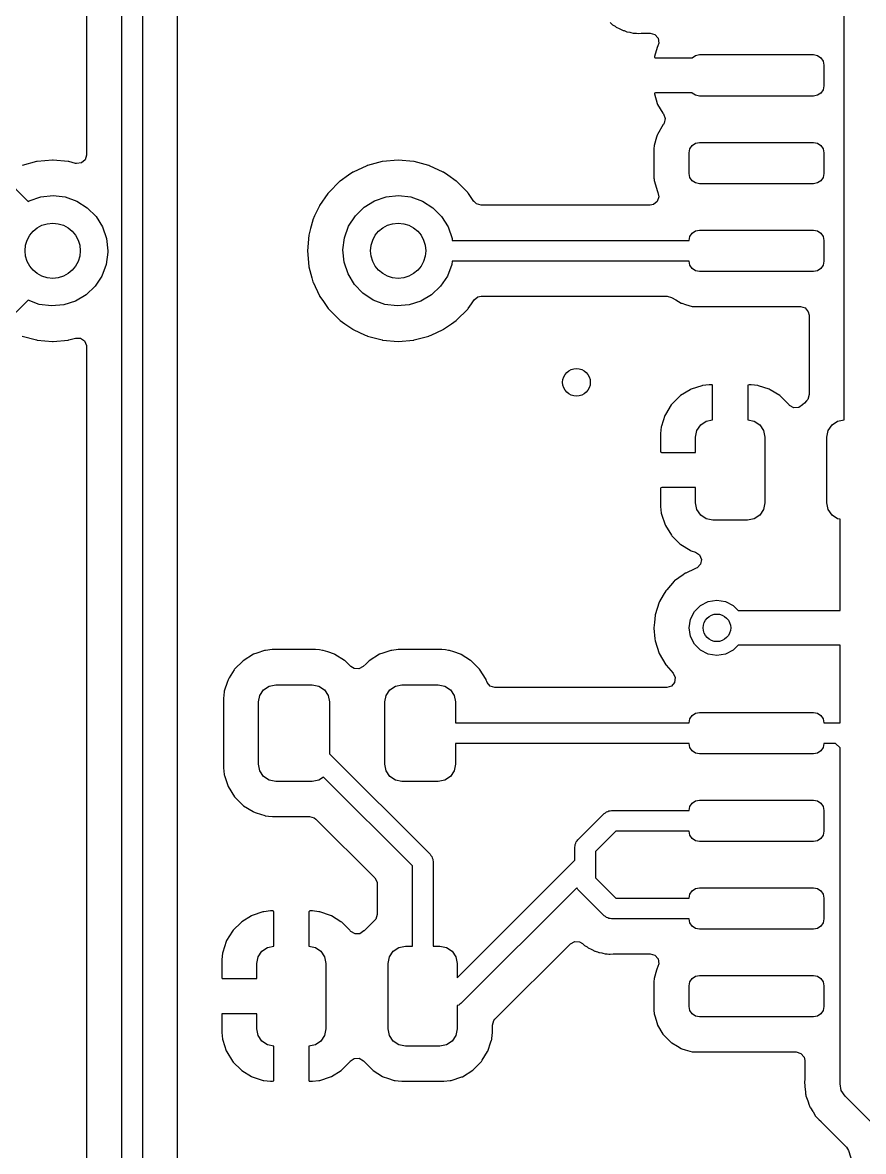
# Model space of a CAD drawing. Extents: x 51 to 243, y -135 to -54.
# Drawn here: x 154.8 to 166.97, y -110.96 to -94.61 of the extents above; entities that cross this region are included whole.
import ezdxf

# ---------------------------------------------------------------- set-up
doc = ezdxf.new("R2010")
doc.units = 0
doc.layers.add('BLACK', color=7, linetype='CONTINUOUS')

msp = doc.modelspace()

# ---------------------------------------------------------------- linework, layer by layer
at = {"layer": 'BLACK', "linetype": 'CONTINUOUS'}
for p, q in [((156.234, -113.712), (156.234, -89.6565)), ((156.534, -89.5944), (156.534, -113.649)), ((157.042, -113.387), (157.042, -89.6764)), ((155.725, -89.9193), (155.725, -96.5302)), ((166.689, -100.367), (166.689, -92.987)), ((163.303, -94.6123), (163.336, -94.644)), ((163.336, -94.644), (163.343, -94.6478)), ((163.343, -94.6478), (163.343, -94.6478)), ((163.343, -94.6478), (163.355, -94.6543)), ((163.355, -94.6543), (163.372, -94.6652)), ((163.372, -94.6652), (163.382, -94.6734)), ((163.382, -94.6734), (163.382, -94.6734)), ((163.382, -94.6734), (163.389, -94.6783)), ((163.389, -94.6783), (163.431, -94.6967)), ((163.431, -94.6967), (163.442, -94.7019)), ((163.442, -94.7019), (163.482, -94.7241)), ((163.482, -94.7241), (163.49, -94.7261)), ((163.49, -94.7261), (163.49, -94.7261)), ((163.49, -94.7261), (163.503, -94.7295)), ((163.503, -94.7295), (163.522, -94.7359)), ((163.522, -94.7359), (163.541, -94.7444)), ((163.541, -94.7444), (163.549, -94.7456)), ((163.549, -94.7456), (163.587, -94.7516)), ((163.587, -94.7516), (163.599, -94.754)), ((163.599, -94.754), (163.636, -94.7635)), ((163.636, -94.7635), (163.636, -94.7635)), ((163.636, -94.7635), (163.643, -94.7655)), ((163.643, -94.7655), (163.665, -94.7655)), ((163.665, -94.7655), (163.684, -94.7671)), ((163.684, -94.7671), (163.706, -94.7704)), ((163.706, -94.7704), (163.752, -94.7661)), ((163.752, -94.7661), (163.763, -94.7655)), ((163.763, -94.7655), (163.882, -94.7655)), ((163.882, -94.7655), (163.95, -94.7855)), ((163.95, -94.7855), (163.996, -94.8392)), ((163.983, -94.9712), (163.944, -95.1056)), ((163.989, -94.9568), (163.983, -94.9712)), ((163.99, -94.9556), (163.989, -94.9568)), ((163.991, -94.9534), (163.99, -94.9556)), ((163.993, -94.9495), (163.991, -94.9534)), ((164.006, -94.9094), (163.992, -94.9494)), ((163.992, -94.9494), (163.993, -94.9495)), ((163.996, -94.8392), (164.006, -94.9094)), ((163.944, -95.1056), (163.944, -95.1197)), ((163.944, -95.1197), (163.951, -95.123)), ((163.951, -95.123), (164.487, -95.123)), ((164.487, -95.123), (164.488, -95.1209)), ((164.488, -95.1209), (164.537, -95.0884)), ((164.537, -95.0884), (164.594, -95.077)), ((164.594, -95.077), (166.244, -95.077)), ((166.244, -95.077), (166.301, -95.0884)), ((166.301, -95.0884), (166.35, -95.1209)), ((166.35, -95.1209), (166.383, -95.1696)), ((166.383, -95.1696), (166.394, -95.227)), ((166.394, -95.227), (166.394, -95.527)), ((163.944, -95.635), (163.942, -95.6429)), ((163.957, -95.631), (163.944, -95.635)), ((164.487, -95.631), (163.957, -95.631)), ((164.488, -95.6331), (164.487, -95.631)), ((164.537, -95.6656), (164.488, -95.6331)), ((166.35, -95.6331), (166.301, -95.6656)), ((166.383, -95.5844), (166.35, -95.6331)), ((166.394, -95.527), (166.383, -95.5844)), ((163.942, -95.6429), (163.983, -95.7828)), ((163.983, -95.7828), (163.989, -95.7972)), ((163.989, -95.7972), (164.066, -95.9267)), ((164.594, -95.677), (164.537, -95.6656)), ((166.244, -95.677), (164.594, -95.677)), ((166.301, -95.6656), (166.244, -95.677)), ((164.066, -95.9267), (164.072, -95.9344)), ((164.072, -95.9344), (164.098, -96.0004)), ((164.07, -96.0902), (163.985, -96.2334)), ((164.074, -96.0862), (164.07, -96.0902)), ((164.084, -96.0701), (164.074, -96.0862)), ((164.098, -96.0004), (164.084, -96.0701)), ((163.974, -96.2721), (163.938, -96.3932)), ((163.983, -96.241), (163.974, -96.2721)), ((163.985, -96.2334), (163.983, -96.241)), ((163.983, -96.241), (163.983, -96.241)), ((163.938, -96.4038), (163.935, -96.4305)), ((163.935, -96.4305), (163.935, -96.8635)), ((163.938, -96.3932), (163.938, -96.3996)), ((163.938, -96.3996), (163.938, -96.3996)), ((163.938, -96.3996), (163.938, -96.4038)), ((164.444, -96.497), (164.455, -96.4396)), ((164.455, -96.4396), (164.488, -96.3909)), ((164.488, -96.3909), (164.537, -96.3584)), ((164.537, -96.3584), (164.594, -96.347)), ((164.594, -96.347), (166.244, -96.347)), ((166.244, -96.347), (166.301, -96.3584)), ((166.301, -96.3584), (166.35, -96.3909)), ((166.35, -96.3909), (166.383, -96.4396)), ((166.383, -96.4396), (166.394, -96.497)), ((155.229, -96.6045), (155.011, -96.6235)), ((155.239, -96.6045), (155.229, -96.6045)), ((155.457, -96.6235), (155.239, -96.6045)), ((155.705, -96.5983), (155.651, -96.6448)), ((155.725, -96.5302), (155.705, -96.5983)), ((160.234, -96.6035), (160.006, -96.6235)), ((160.462, -96.6235), (160.234, -96.6035)), ((164.444, -96.797), (164.444, -96.497)), ((166.394, -96.497), (166.394, -96.797)), ((155.001, -96.6254), (154.79, -96.6818)), ((155.011, -96.6235), (155.001, -96.6254)), ((155.467, -96.6254), (155.457, -96.6235)), ((155.566, -96.6519), (155.467, -96.6254)), ((155.581, -96.6549), (155.566, -96.6519)), ((155.651, -96.6448), (155.581, -96.6549)), ((159.577, -96.7795), (159.517, -96.8214)), ((159.582, -96.7772), (159.577, -96.7795)), ((159.78, -96.685), (159.582, -96.7772)), ((159.582, -96.7772), (159.582, -96.7772)), ((159.785, -96.6827), (159.78, -96.685)), ((159.78, -96.685), (159.78, -96.685)), ((159.79, -96.6813), (159.785, -96.6827)), ((160.001, -96.6249), (159.79, -96.6813)), ((159.79, -96.6813), (159.79, -96.6813)), ((160.006, -96.6235), (160.001, -96.6249)), ((160.001, -96.6249), (160.001, -96.6249)), ((160.467, -96.6249), (160.462, -96.6235)), ((160.678, -96.6813), (160.467, -96.6249)), ((160.467, -96.6249), (160.467, -96.6249)), ((160.683, -96.6827), (160.678, -96.6813)), ((160.678, -96.6813), (160.678, -96.6813)), ((160.688, -96.685), (160.683, -96.6827)), ((160.886, -96.7772), (160.688, -96.685)), ((160.688, -96.685), (160.688, -96.685)), ((160.891, -96.7795), (160.886, -96.7772)), ((160.886, -96.7772), (160.886, -96.7772)), ((160.951, -96.8214), (160.891, -96.7795)), ((154.52, -96.8434), (154.879, -97.2023)), ((159.39, -96.9108), (159.228, -97.0727)), ((159.394, -96.9076), (159.39, -96.9108)), ((159.517, -96.8214), (159.394, -96.9076)), ((159.394, -96.9076), (159.394, -96.9076)), ((161.074, -96.9076), (160.951, -96.8214)), ((161.078, -96.9108), (161.074, -96.9076)), ((161.074, -96.9076), (161.074, -96.9076)), ((161.24, -97.0727), (161.078, -96.9108)), ((163.935, -96.8635), (163.936, -96.8659)), ((163.936, -96.8659), (163.936, -96.866)), ((163.936, -96.866), (163.937, -96.8819)), ((163.937, -96.8819), (163.938, -96.9008)), ((163.938, -96.9008), (163.985, -97.0606)), ((164.455, -96.8544), (164.444, -96.797)), ((164.488, -96.9031), (164.455, -96.8544)), ((164.537, -96.9356), (164.488, -96.9031)), ((164.594, -96.947), (164.537, -96.9356)), ((166.244, -96.947), (164.594, -96.947)), ((166.301, -96.9356), (166.244, -96.947)), ((166.35, -96.9031), (166.301, -96.9356)), ((166.383, -96.8544), (166.35, -96.9031)), ((166.394, -96.797), (166.383, -96.8544)), ((159.217, -97.0875), (159.096, -97.2603)), ((159.225, -97.0772), (159.217, -97.0875)), ((159.228, -97.0727), (159.225, -97.0772)), ((159.225, -97.0772), (159.225, -97.0772)), ((161.243, -97.0772), (161.24, -97.0727)), ((161.251, -97.0875), (161.243, -97.0772)), ((161.243, -97.0772), (161.243, -97.0772)), ((161.331, -97.2027), (161.251, -97.0875)), ((163.985, -97.0606), (163.989, -97.0684)), ((163.989, -97.0684), (163.99, -97.0692)), ((163.99, -97.0692), (163.992, -97.0747)), ((163.992, -97.0747), (163.991, -97.0751)), ((163.991, -97.0751), (164.007, -97.1372)), ((154.879, -97.2023), (154.893, -97.1931)), ((154.893, -97.1931), (155.062, -97.1357)), ((155.062, -97.1357), (155.24, -97.117)), ((155.24, -97.117), (155.417, -97.1381)), ((155.417, -97.1381), (155.585, -97.198)), ((155.585, -97.198), (155.735, -97.2935)), ((159.094, -97.2652), (159.025, -97.4128)), ((159.096, -97.2603), (159.094, -97.2652)), ((159.094, -97.2652), (159.094, -97.2652)), ((159.741, -97.2866), (159.893, -97.1931)), ((159.893, -97.1931), (160.062, -97.1357)), ((160.062, -97.1357), (160.24, -97.117)), ((160.24, -97.117), (160.417, -97.1381)), ((160.417, -97.1381), (160.585, -97.198)), ((160.585, -97.198), (160.735, -97.2935)), ((161.333, -97.2048), (161.331, -97.2027)), ((161.368, -97.2385), (161.333, -97.2048)), ((161.436, -97.2585), (161.368, -97.2385)), ((163.881, -97.2585), (161.436, -97.2585)), ((163.929, -97.249), (163.881, -97.2585)), ((163.984, -97.2045), (163.929, -97.249)), ((164.007, -97.1372), (163.984, -97.2045)), ((155.735, -97.2935), (155.861, -97.4201)), ((155.861, -97.4201), (155.955, -97.5713)), ((159.025, -97.4128), (159, -97.4678)), ((159.517, -97.5613), (159.614, -97.4114)), ((159.614, -97.4114), (159.741, -97.2866)), ((160.735, -97.2935), (160.861, -97.4201)), ((160.861, -97.4201), (160.955, -97.5713)), ((155.955, -97.5713), (156.014, -97.7398)), ((158.966, -97.5938), (158.94, -97.6889)), ((158.998, -97.4731), (158.966, -97.5938)), ((159, -97.4678), (158.998, -97.4731)), ((158.998, -97.4731), (158.998, -97.4731)), ((159.456, -97.7289), (159.517, -97.5613)), ((160.955, -97.5713), (161.014, -97.7398)), ((156.014, -97.7398), (156.034, -97.917)), ((158.94, -97.6889), (158.921, -97.917)), ((159.434, -97.9058), (159.456, -97.7289)), ((161.014, -97.7398), (161.017, -97.767)), ((164.444, -97.767), (164.455, -97.7096)), ((164.455, -97.7096), (164.488, -97.6609)), ((164.488, -97.6609), (164.537, -97.6284)), ((164.537, -97.6284), (164.594, -97.617)), ((164.594, -97.617), (166.244, -97.617)), ((166.244, -97.617), (166.301, -97.6284)), ((166.301, -97.6284), (166.35, -97.6609)), ((166.35, -97.6609), (166.383, -97.7096)), ((166.383, -97.7096), (166.394, -97.767)), ((156.034, -97.917), (156.034, -97.9393)), ((158.921, -97.917), (158.94, -98.1451)), ((159.451, -98.0833), (159.434, -97.9058)), ((161.017, -97.767), (164.444, -97.767)), ((166.394, -97.767), (166.394, -98.067)), ((156.034, -97.9393), (156.009, -98.116)), ((159.508, -98.2526), (159.451, -98.0833)), ((161.016, -98.067), (161.009, -98.116)), ((164.444, -98.067), (161.016, -98.067)), ((164.455, -98.1244), (164.444, -98.067)), ((166.394, -98.067), (166.383, -98.1244)), ((156.009, -98.116), (155.946, -98.2827)), ((158.94, -98.1451), (158.942, -98.1504)), ((158.942, -98.1504), (158.942, -98.1504)), ((158.942, -98.1504), (158.984, -98.3076)), ((159.6, -98.4051), (159.508, -98.2526)), ((161.009, -98.116), (160.946, -98.2827)), ((164.488, -98.1731), (164.455, -98.1244)), ((164.537, -98.2056), (164.488, -98.1731)), ((164.594, -98.217), (164.537, -98.2056)), ((166.244, -98.217), (164.594, -98.217)), ((166.301, -98.2056), (166.244, -98.217)), ((166.35, -98.1731), (166.301, -98.2056)), ((166.383, -98.1244), (166.35, -98.1731)), ((155.946, -98.2827), (155.847, -98.4312)), ((158.984, -98.3076), (159, -98.3662)), ((159, -98.3662), (159.002, -98.3712)), ((159.002, -98.3712), (159.002, -98.3712)), ((159.002, -98.3712), (159.094, -98.5688)), ((159.724, -98.5334), (159.6, -98.4051)), ((160.946, -98.2827), (160.847, -98.4312)), ((155.718, -98.5542), (155.564, -98.6455)), ((155.847, -98.4312), (155.718, -98.5542)), ((159.094, -98.5688), (159.094, -98.5688)), ((159.094, -98.5688), (159.096, -98.5737)), ((159.096, -98.5737), (159.143, -98.6396)), ((159.873, -98.6311), (159.724, -98.5334)), ((160.718, -98.5542), (160.564, -98.6455)), ((160.847, -98.4312), (160.718, -98.5542)), ((161.388, -98.5849), (161.436, -98.5755)), ((161.436, -98.5755), (164.126, -98.5755)), ((164.126, -98.5755), (164.19, -98.593)), ((154.878, -98.6327), (154.519, -98.9913)), ((155.04, -98.6932), (154.878, -98.6327)), ((155.217, -98.7168), (155.04, -98.6932)), ((155.395, -98.7007), (155.217, -98.7168)), ((155.564, -98.6455), (155.395, -98.7007)), ((159.143, -98.6396), (159.221, -98.7519)), ((160.04, -98.6932), (159.873, -98.6311)), ((160.217, -98.7168), (160.04, -98.6932)), ((160.395, -98.7007), (160.217, -98.7168)), ((160.564, -98.6455), (160.395, -98.7007)), ((161.247, -98.7519), (161.294, -98.6848)), ((161.294, -98.6848), (161.333, -98.6292)), ((161.333, -98.6292), (161.388, -98.5849)), ((164.19, -98.593), (164.252, -98.63)), ((164.252, -98.63), (164.33, -98.6761)), ((164.33, -98.6761), (164.338, -98.6784)), ((164.338, -98.6784), (164.338, -98.6784)), ((164.338, -98.6784), (164.39, -98.6935)), ((164.39, -98.6935), (164.49, -98.7226)), ((164.49, -98.7226), (164.497, -98.7231)), ((164.497, -98.7231), (164.497, -98.7231)), ((164.497, -98.7231), (164.525, -98.7253)), ((164.525, -98.7253), (164.525, -98.7253)), ((164.525, -98.7253), (164.527, -98.7255)), ((164.527, -98.7255), (166.054, -98.7255)), ((166.054, -98.7255), (166.123, -98.7455)), ((166.123, -98.7455), (166.169, -98.7992)), ((159.221, -98.7519), (159.228, -98.7613)), ((159.228, -98.7613), (159.39, -98.9232)), ((161.078, -98.9232), (161.24, -98.7613)), ((161.24, -98.7613), (161.247, -98.7519)), ((166.169, -98.7992), (166.18, -98.8515)), ((166.18, -98.8515), (166.18, -100.001)), ((159.39, -98.9232), (159.394, -98.9264)), ((159.394, -98.9264), (159.394, -98.9264)), ((159.394, -98.9264), (159.464, -98.975)), ((159.464, -98.975), (159.577, -99.0545)), ((159.577, -99.0545), (159.582, -99.0568)), ((159.582, -99.0568), (159.582, -99.0568)), ((159.582, -99.0568), (159.758, -99.139)), ((160.71, -99.139), (160.886, -99.0568)), ((160.886, -99.0568), (160.891, -99.0545)), ((160.886, -99.0568), (160.886, -99.0568)), ((160.891, -99.0545), (161.004, -98.975)), ((161.004, -98.975), (161.074, -98.9264)), ((161.074, -98.9264), (161.078, -98.9232)), ((161.074, -98.9264), (161.074, -98.9264)), ((154.79, -99.1522), (155.001, -99.2086)), ((155.001, -99.2086), (155.011, -99.2105)), ((155.011, -99.2105), (155.229, -99.2295)), ((155.229, -99.2295), (155.239, -99.2295)), ((155.239, -99.2295), (155.457, -99.2105)), ((155.457, -99.2105), (155.467, -99.2086)), ((155.467, -99.2086), (155.566, -99.1821)), ((155.566, -99.1821), (155.637, -99.1838)), ((155.637, -99.1838), (155.696, -99.2236)), ((155.696, -99.2236), (155.724, -99.2888)), ((159.758, -99.139), (159.785, -99.1513)), ((159.785, -99.1513), (159.79, -99.1527)), ((159.79, -99.1527), (159.79, -99.1527)), ((159.79, -99.1527), (160.001, -99.2091)), ((160.001, -99.2091), (160.001, -99.2091)), ((160.001, -99.2091), (160.006, -99.2105)), ((160.006, -99.2105), (160.234, -99.2305)), ((160.234, -99.2305), (160.462, -99.2105)), ((160.462, -99.2105), (160.467, -99.2091)), ((160.467, -99.2091), (160.678, -99.1527)), ((160.467, -99.2091), (160.467, -99.2091)), ((160.678, -99.1527), (160.683, -99.1513)), ((160.678, -99.1527), (160.678, -99.1527)), ((160.683, -99.1513), (160.71, -99.139)), ((155.724, -99.2888), (155.725, -99.3038)), ((155.725, -99.3038), (155.725, -113.629)), ((164.626, -99.8721), (164.472, -99.9236)), ((164.64, -99.8693), (164.626, -99.8721)), ((164.735, -99.8593), (164.64, -99.8693)), ((164.742, -99.859), (164.735, -99.8593)), ((164.771, -99.859), (164.742, -99.859)), ((164.779, -99.8607), (164.771, -99.859)), ((164.781, -99.8619), (164.779, -99.8607)), ((164.785, -99.8771), (164.781, -99.8619)), ((164.785, -100.368), (164.785, -99.8771)), ((165.295, -99.8649), (165.293, -99.8725)), ((165.293, -99.8725), (165.293, -100.368)), ((165.296, -99.8635), (165.295, -99.8649)), ((165.311, -99.859), (165.296, -99.8635)), ((165.336, -99.859), (165.311, -99.859)), ((165.343, -99.8593), (165.336, -99.859)), ((165.437, -99.869), (165.343, -99.8593)), ((165.45, -99.8719), (165.437, -99.869)), ((165.605, -99.923), (165.45, -99.8719)), ((164.31, -100.024), (164.195, -100.139)), ((164.321, -100.015), (164.31, -100.024)), ((164.459, -99.9298), (164.321, -100.015)), ((164.472, -99.9236), (164.459, -99.9298)), ((165.618, -99.9292), (165.605, -99.923)), ((165.756, -100.014), (165.618, -99.9292)), ((165.767, -100.023), (165.756, -100.014)), ((165.882, -100.138), (165.767, -100.023)), ((166.18, -100.001), (166.16, -100.069)), ((164.186, -100.15), (164.101, -100.288)), ((164.195, -100.139), (164.186, -100.15)), ((165.89, -100.148), (165.882, -100.138)), ((165.897, -100.156), (165.89, -100.148)), ((165.959, -100.192), (165.897, -100.156)), ((166.03, -100.189), (165.959, -100.192)), ((166.087, -100.148), (166.03, -100.189)), ((166.09, -100.144), (166.087, -100.148)), ((166.112, -100.122), (166.09, -100.144)), ((166.144, -100.09), (166.112, -100.122)), ((166.16, -100.069), (166.144, -100.09)), ((164.095, -100.301), (164.044, -100.456)), ((164.101, -100.288), (164.095, -100.301)), ((164.693, -100.386), (164.785, -100.368)), ((165.293, -100.368), (165.385, -100.386)), ((166.593, -100.386), (166.689, -100.367)), ((164.041, -100.469), (164.031, -100.563)), ((164.044, -100.456), (164.041, -100.469)), ((164.539, -100.617), (164.558, -100.521)), ((164.558, -100.521), (164.612, -100.44)), ((164.612, -100.44), (164.693, -100.386)), ((165.385, -100.386), (165.466, -100.44)), ((165.466, -100.44), (165.52, -100.521)), ((165.52, -100.521), (165.539, -100.617)), ((166.439, -100.617), (166.458, -100.521)), ((166.458, -100.521), (166.512, -100.44)), ((166.512, -100.44), (166.593, -100.386)), ((164.031, -100.563), (164.031, -100.57)), ((164.031, -100.57), (164.031, -100.82)), ((164.539, -100.838), (164.539, -100.617)), ((165.539, -100.617), (165.539, -101.567)), ((166.439, -101.567), (166.439, -100.617)), ((164.031, -100.82), (164.035, -100.835)), ((164.035, -100.835), (164.037, -100.836)), ((164.037, -100.836), (164.045, -100.838)), ((164.045, -100.838), (164.539, -100.838)), ((164.033, -101.352), (164.031, -101.36)), ((164.031, -101.36), (164.031, -101.614)), ((164.034, -101.35), (164.033, -101.352)), ((164.049, -101.346), (164.034, -101.35)), ((164.539, -101.346), (164.049, -101.346)), ((164.539, -101.567), (164.539, -101.346)), ((164.031, -101.614), (164.031, -101.621)), ((164.031, -101.621), (164.041, -101.716)), ((164.558, -101.663), (164.539, -101.567)), ((164.612, -101.744), (164.558, -101.663)), ((165.52, -101.663), (165.466, -101.744)), ((165.539, -101.567), (165.52, -101.663)), ((166.458, -101.663), (166.439, -101.567)), ((166.512, -101.744), (166.458, -101.663)), ((164.041, -101.716), (164.044, -101.73)), ((164.044, -101.73), (164.096, -101.884)), ((164.693, -101.798), (164.612, -101.744)), ((164.789, -101.817), (164.693, -101.798)), ((165.289, -101.817), (164.789, -101.817)), ((165.385, -101.798), (165.289, -101.817)), ((165.466, -101.744), (165.385, -101.798)), ((166.593, -101.798), (166.512, -101.744)), ((166.628, -101.805), (166.593, -101.798)), ((166.628, -103.128), (166.628, -101.805)), ((164.096, -101.884), (164.102, -101.897)), ((164.102, -101.897), (164.187, -102.035)), ((164.187, -102.035), (164.196, -102.046)), ((164.196, -102.046), (164.311, -102.161)), ((164.311, -102.161), (164.322, -102.17)), ((164.322, -102.17), (164.46, -102.255)), ((164.46, -102.255), (164.473, -102.261)), ((164.473, -102.261), (164.536, -102.282)), ((164.536, -102.282), (164.594, -102.322)), ((164.594, -102.322), (164.622, -102.388)), ((164.609, -102.458), (164.561, -102.51)), ((164.622, -102.388), (164.609, -102.458)), ((164.358, -102.609), (164.235, -102.699)), ((164.384, -102.591), (164.358, -102.609)), ((164.389, -102.587), (164.384, -102.591)), ((164.384, -102.591), (164.384, -102.591)), ((164.395, -102.584), (164.389, -102.587)), ((164.529, -102.524), (164.395, -102.584)), ((164.395, -102.584), (164.395, -102.584)), ((164.548, -102.516), (164.529, -102.524)), ((164.561, -102.51), (164.548, -102.516)), ((164.121, -102.826), (164.107, -102.841)), ((164.23, -102.704), (164.121, -102.826)), ((164.235, -102.699), (164.23, -102.704)), ((164.23, -102.704), (164.23, -102.704)), ((164.018, -102.996), (164.011, -103.006)), ((164.071, -102.904), (164.018, -102.996)), ((164.107, -102.841), (164.071, -102.904)), ((164.722, -102.998), (164.846, -102.978)), ((164.846, -102.978), (164.97, -102.998)), ((164.011, -103.006), (163.952, -103.188)), ((164.466, -103.254), (164.522, -103.143)), ((164.522, -103.143), (164.611, -103.054)), ((164.611, -103.054), (164.722, -102.998)), ((164.97, -102.998), (165.081, -103.054)), ((165.081, -103.054), (165.155, -103.128)), ((165.155, -103.128), (166.628, -103.128)), ((163.941, -103.299), (163.932, -103.378)), ((163.952, -103.195), (163.941, -103.299)), ((163.952, -103.188), (163.952, -103.195)), ((163.952, -103.195), (163.952, -103.195)), ((164.446, -103.378), (164.466, -103.254)), ((163.932, -103.378), (163.933, -103.385)), ((163.933, -103.385), (163.933, -103.385)), ((163.933, -103.385), (163.949, -103.536)), ((164.466, -103.502), (164.446, -103.378)), ((163.949, -103.536), (163.952, -103.568)), ((163.952, -103.568), (164.011, -103.75)), ((164.522, -103.613), (164.466, -103.502)), ((164.611, -103.702), (164.522, -103.613)), ((165.155, -103.628), (165.081, -103.702)), ((166.628, -103.628), (165.155, -103.628)), ((166.628, -104.753), (166.628, -103.628)), ((158.14, -103.76), (157.99, -103.854)), ((158.187, -103.745), (158.14, -103.76)), ((158.301, -103.707), (158.187, -103.745)), ((158.308, -103.704), (158.301, -103.707)), ((158.301, -103.707), (158.301, -103.707)), ((158.315, -103.704), (158.308, -103.704)), ((158.41, -103.694), (158.315, -103.704)), ((158.315, -103.704), (158.315, -103.704)), ((158.414, -103.694), (158.41, -103.694)), ((158.41, -103.694), (158.41, -103.694)), ((159.039, -103.694), (158.414, -103.694)), ((159.094, -103.699), (159.039, -103.694)), ((159.137, -103.704), (159.094, -103.699)), ((159.144, -103.704), (159.137, -103.704)), ((159.137, -103.704), (159.137, -103.704)), ((159.15, -103.706), (159.144, -103.704)), ((159.216, -103.728), (159.15, -103.706)), ((159.15, -103.706), (159.15, -103.706)), ((159.312, -103.76), (159.216, -103.728)), ((159.318, -103.764), (159.312, -103.76)), ((159.456, -103.849), (159.318, -103.764)), ((159.318, -103.764), (159.318, -103.764)), ((159.965, -103.76), (159.815, -103.854)), ((160.012, -103.745), (159.965, -103.76)), ((160.126, -103.707), (160.012, -103.745)), ((160.133, -103.704), (160.126, -103.707)), ((160.126, -103.707), (160.126, -103.707)), ((160.14, -103.704), (160.133, -103.704)), ((160.235, -103.694), (160.14, -103.704)), ((160.14, -103.704), (160.14, -103.704)), ((160.239, -103.694), (160.235, -103.694)), ((160.235, -103.694), (160.235, -103.694)), ((160.864, -103.694), (160.239, -103.694)), ((160.919, -103.699), (160.864, -103.694)), ((160.962, -103.704), (160.919, -103.699)), ((160.969, -103.704), (160.962, -103.704)), ((160.962, -103.704), (160.962, -103.704)), ((160.975, -103.706), (160.969, -103.704)), ((161.041, -103.728), (160.975, -103.706)), ((160.975, -103.706), (160.975, -103.706)), ((161.137, -103.76), (161.041, -103.728)), ((161.143, -103.764), (161.137, -103.76)), ((161.281, -103.849), (161.143, -103.764)), ((161.143, -103.764), (161.143, -103.764)), ((164.011, -103.75), (164.107, -103.915)), ((164.722, -103.758), (164.611, -103.702)), ((164.846, -103.778), (164.722, -103.758)), ((164.97, -103.758), (164.846, -103.778)), ((165.081, -103.702), (164.97, -103.758)), ((157.99, -103.854), (157.865, -103.979)), ((159.462, -103.853), (159.456, -103.849)), ((159.467, -103.858), (159.462, -103.853)), ((159.55, -103.94), (159.467, -103.858)), ((159.595, -103.969), (159.55, -103.94)), ((159.666, -103.974), (159.595, -103.969)), ((159.728, -103.94), (159.666, -103.974)), ((159.77, -103.898), (159.728, -103.94)), ((159.815, -103.854), (159.77, -103.898)), ((161.287, -103.853), (161.281, -103.849)), ((161.412, -103.978), (161.287, -103.853)), ((164.107, -103.915), (164.111, -103.92)), ((164.111, -103.92), (164.111, -103.92)), ((164.111, -103.92), (164.213, -104.033)), ((157.772, -104.129), (157.758, -104.17)), ((157.788, -104.103), (157.772, -104.129)), ((157.861, -103.985), (157.788, -104.103)), ((157.865, -103.979), (157.861, -103.985)), ((157.861, -103.985), (157.861, -103.985)), ((161.506, -104.128), (161.412, -103.978)), ((161.508, -104.135), (161.506, -104.128)), ((161.515, -104.157), (161.508, -104.135)), ((161.508, -104.135), (161.508, -104.135)), ((164.213, -104.033), (164.244, -104.097)), ((164.244, -104.097), (164.235, -104.168)), ((157.716, -104.304), (157.715, -104.307)), ((157.721, -104.283), (157.716, -104.297)), ((157.716, -104.297), (157.716, -104.304)), ((157.716, -104.304), (157.716, -104.304)), ((157.758, -104.17), (157.721, -104.283)), ((158.233, -104.356), (158.287, -104.275)), ((158.287, -104.275), (158.368, -104.221)), ((158.368, -104.221), (158.464, -104.202)), ((158.464, -104.202), (158.989, -104.202)), ((158.989, -104.202), (159.085, -104.221)), ((159.085, -104.221), (159.166, -104.275)), ((159.166, -104.275), (159.22, -104.356)), ((160.058, -104.356), (160.112, -104.275)), ((160.112, -104.275), (160.193, -104.221)), ((160.193, -104.221), (160.289, -104.202)), ((160.289, -104.202), (160.814, -104.202)), ((160.814, -104.202), (160.91, -104.221)), ((160.91, -104.221), (160.991, -104.275)), ((160.991, -104.275), (161.045, -104.356)), ((161.52, -104.17), (161.515, -104.157)), ((161.567, -104.223), (161.52, -104.17)), ((161.635, -104.243), (161.567, -104.223)), ((164.12, -104.243), (161.635, -104.243)), ((164.19, -104.222), (164.12, -104.243)), ((164.235, -104.168), (164.19, -104.222)), ((157.715, -104.307), (157.706, -104.402)), ((157.706, -104.402), (157.706, -105.402)), ((158.214, -104.452), (158.233, -104.356)), ((158.214, -105.352), (158.214, -104.452)), ((159.22, -104.356), (159.239, -104.452)), ((159.239, -104.452), (159.239, -105.202)), ((160.039, -104.452), (160.058, -104.356)), ((160.039, -105.352), (160.039, -104.452)), ((161.045, -104.356), (161.064, -104.452)), ((161.064, -104.452), (161.064, -104.752)), ((164.488, -104.646), (164.537, -104.613)), ((164.537, -104.613), (164.594, -104.602)), ((164.594, -104.602), (166.244, -104.602)), ((166.244, -104.602), (166.301, -104.613)), ((166.301, -104.613), (166.35, -104.646)), ((161.064, -104.752), (164.444, -104.752)), ((164.444, -104.752), (164.455, -104.695)), ((164.455, -104.695), (164.488, -104.646)), ((166.35, -104.646), (166.383, -104.695)), ((166.383, -104.695), (166.394, -104.752)), ((166.394, -104.752), (166.624, -104.752)), ((166.624, -104.752), (166.628, -104.753)), ((164.444, -105.052), (161.064, -105.052)), ((161.064, -105.052), (161.064, -105.352)), ((164.455, -105.109), (164.444, -105.052)), ((164.488, -105.158), (164.455, -105.109)), ((166.383, -105.109), (166.35, -105.158)), ((166.394, -105.052), (166.383, -105.109)), ((166.562, -105.052), (166.394, -105.052)), ((166.628, -105.118), (166.562, -105.052)), ((166.628, -109.982), (166.628, -105.118)), ((159.239, -105.202), (160.695, -106.658)), ((164.537, -105.191), (164.488, -105.158)), ((164.594, -105.202), (164.537, -105.191)), ((166.244, -105.202), (164.594, -105.202)), ((166.301, -105.191), (166.244, -105.202)), ((166.35, -105.158), (166.301, -105.191)), ((157.706, -105.402), (157.706, -105.406)), ((157.706, -105.406), (157.706, -105.406)), ((157.706, -105.406), (157.716, -105.5)), ((158.233, -105.448), (158.214, -105.352)), ((158.287, -105.529), (158.233, -105.448)), ((160.058, -105.448), (160.039, -105.352)), ((160.112, -105.529), (160.058, -105.448)), ((161.045, -105.448), (160.991, -105.529)), ((161.064, -105.352), (161.045, -105.448)), ((157.716, -105.5), (157.716, -105.508)), ((157.716, -105.508), (157.719, -105.515)), ((157.719, -105.515), (157.719, -105.515)), ((157.719, -105.515), (157.752, -105.616)), ((158.368, -105.583), (158.287, -105.529)), ((158.464, -105.602), (158.368, -105.583)), ((158.989, -105.602), (158.464, -105.602)), ((159.085, -105.583), (158.989, -105.602)), ((159.151, -105.539), (159.085, -105.583)), ((160.439, -106.827), (159.151, -105.539)), ((160.193, -105.583), (160.112, -105.529)), ((160.289, -105.602), (160.193, -105.583)), ((160.814, -105.602), (160.289, -105.602)), ((160.91, -105.583), (160.814, -105.602)), ((160.991, -105.529), (160.91, -105.583)), ((157.752, -105.616), (157.772, -105.676)), ((157.772, -105.676), (157.866, -105.826)), ((157.866, -105.826), (157.991, -105.951)), ((164.455, -105.965), (164.488, -105.916)), ((164.488, -105.916), (164.537, -105.883)), ((164.537, -105.883), (164.594, -105.872)), ((164.594, -105.872), (166.244, -105.872)), ((166.244, -105.872), (166.301, -105.883)), ((166.301, -105.883), (166.35, -105.916)), ((166.35, -105.916), (166.383, -105.965)), ((157.991, -105.951), (157.997, -105.955)), ((157.997, -105.955), (157.997, -105.955)), ((157.997, -105.955), (158.134, -106.04)), ((158.134, -106.04), (158.141, -106.044)), ((158.141, -106.044), (158.178, -106.056)), ((158.178, -106.056), (158.303, -106.098)), ((158.303, -106.098), (158.303, -106.098)), ((158.303, -106.098), (158.309, -106.1)), ((158.309, -106.1), (158.316, -106.1)), ((158.316, -106.1), (158.316, -106.1)), ((158.316, -106.1), (158.359, -106.105)), ((162.835, -106.447), (163.216, -106.066)), ((163.216, -106.066), (163.233, -106.056)), ((163.233, -106.056), (163.247, -106.042)), ((163.247, -106.042), (163.266, -106.037)), ((163.266, -106.037), (163.283, -106.027)), ((163.283, -106.027), (163.303, -106.027)), ((163.303, -106.027), (163.322, -106.022)), ((163.322, -106.022), (164.444, -106.022)), ((164.444, -106.022), (164.455, -105.965)), ((166.383, -105.965), (166.394, -106.022)), ((166.394, -106.022), (166.394, -106.322)), ((158.359, -106.105), (158.414, -106.111)), ((158.414, -106.111), (158.952, -106.111)), ((158.952, -106.111), (159.02, -106.131)), ((159.02, -106.131), (159.041, -106.147)), ((159.041, -106.147), (159.894, -107)), ((163.384, -106.322), (163.091, -106.615)), ((164.444, -106.322), (163.384, -106.322)), ((164.455, -106.379), (164.444, -106.322)), ((164.488, -106.428), (164.455, -106.379)), ((164.537, -106.461), (164.488, -106.428)), ((166.35, -106.428), (166.301, -106.461)), ((166.383, -106.379), (166.35, -106.428)), ((166.394, -106.322), (166.383, -106.379)), ((162.791, -106.553), (162.796, -106.534)), ((162.791, -106.745), (162.791, -106.553)), ((162.796, -106.514), (162.806, -106.497)), ((162.796, -106.534), (162.796, -106.514)), ((162.806, -106.497), (162.811, -106.478)), ((162.811, -106.478), (162.825, -106.464)), ((162.825, -106.464), (162.835, -106.447)), ((164.594, -106.472), (164.537, -106.461)), ((166.244, -106.472), (164.594, -106.472)), ((166.301, -106.461), (166.244, -106.472)), ((160.695, -106.658), (160.705, -106.676)), ((160.705, -106.676), (160.719, -106.689)), ((160.719, -106.689), (160.724, -106.709)), ((160.724, -106.709), (160.734, -106.726)), ((160.734, -106.726), (160.734, -106.745)), ((160.734, -106.745), (160.739, -106.764)), ((161.089, -108.447), (162.791, -106.745)), ((163.091, -106.615), (163.091, -106.999)), ((160.439, -107.987), (160.439, -106.827)), ((160.739, -106.764), (160.739, -107.987)), ((159.894, -107), (159.928, -107.063)), ((159.928, -107.063), (159.93, -107.089)), ((163.091, -106.999), (163.384, -107.292)), ((159.93, -107.089), (159.93, -107.528)), ((162.818, -107.143), (161.142, -108.818)), ((162.825, -107.15), (162.818, -107.143)), ((162.835, -107.167), (162.825, -107.15)), ((163.216, -107.548), (162.835, -107.167)), ((164.444, -107.292), (164.455, -107.235)), ((164.455, -107.235), (164.488, -107.186)), ((164.488, -107.186), (164.537, -107.153)), ((164.537, -107.153), (164.594, -107.142)), ((164.594, -107.142), (166.244, -107.142)), ((166.244, -107.142), (166.301, -107.153)), ((166.301, -107.153), (166.35, -107.186)), ((166.35, -107.186), (166.383, -107.235)), ((166.383, -107.235), (166.394, -107.292)), ((163.384, -107.292), (164.444, -107.292)), ((166.394, -107.292), (166.394, -107.592)), ((158.109, -107.55), (157.971, -107.635)), ((158.122, -107.544), (158.109, -107.55)), ((158.276, -107.492), (158.122, -107.544)), ((158.29, -107.489), (158.276, -107.492)), ((158.385, -107.479), (158.29, -107.489)), ((158.392, -107.479), (158.385, -107.479)), ((158.421, -107.479), (158.392, -107.479)), ((158.429, -107.481), (158.421, -107.479)), ((158.431, -107.482), (158.429, -107.481)), ((158.435, -107.497), (158.431, -107.482)), ((158.435, -107.988), (158.435, -107.497)), ((158.945, -107.485), (158.943, -107.493)), ((158.943, -107.493), (158.943, -107.988)), ((158.946, -107.483), (158.945, -107.485)), ((158.961, -107.479), (158.946, -107.483)), ((158.986, -107.479), (158.961, -107.479)), ((158.993, -107.479), (158.986, -107.479)), ((159.087, -107.489), (158.993, -107.479)), ((159.1, -107.492), (159.087, -107.489)), ((159.255, -107.543), (159.1, -107.492)), ((159.268, -107.549), (159.255, -107.543)), ((159.406, -107.634), (159.268, -107.549)), ((159.93, -107.528), (159.91, -107.596)), ((163.233, -107.558), (163.216, -107.548)), ((163.247, -107.572), (163.233, -107.558)), ((163.266, -107.577), (163.247, -107.572)), ((157.96, -107.644), (157.845, -107.759)), ((157.971, -107.635), (157.96, -107.644)), ((159.417, -107.643), (159.406, -107.634)), ((159.532, -107.758), (159.417, -107.643)), ((159.865, -107.639), (159.74, -107.764)), ((159.871, -107.635), (159.865, -107.639)), ((159.877, -107.63), (159.871, -107.635)), ((159.91, -107.596), (159.876, -107.629)), ((159.876, -107.629), (159.877, -107.63)), ((163.283, -107.587), (163.266, -107.577)), ((163.303, -107.587), (163.283, -107.587)), ((163.322, -107.592), (163.303, -107.587)), ((164.444, -107.592), (163.322, -107.592)), ((164.455, -107.649), (164.444, -107.592)), ((164.488, -107.698), (164.455, -107.649)), ((164.537, -107.731), (164.488, -107.698)), ((164.594, -107.742), (164.537, -107.731)), ((166.301, -107.731), (166.244, -107.742)), ((166.35, -107.698), (166.301, -107.731)), ((166.383, -107.649), (166.35, -107.698)), ((166.394, -107.592), (166.383, -107.649)), ((157.836, -107.77), (157.751, -107.908)), ((157.845, -107.759), (157.836, -107.77)), ((159.54, -107.768), (159.532, -107.758)), ((159.547, -107.776), (159.54, -107.768)), ((159.609, -107.812), (159.547, -107.776)), ((159.68, -107.809), (159.609, -107.812)), ((159.737, -107.768), (159.68, -107.809)), ((159.74, -107.764), (159.737, -107.768)), ((166.244, -107.742), (164.594, -107.742)), ((157.745, -107.921), (157.694, -108.076)), ((157.751, -107.908), (157.745, -107.921)), ((158.208, -108.141), (158.262, -108.06)), ((158.262, -108.06), (158.343, -108.006)), ((158.343, -108.006), (158.435, -107.988)), ((158.943, -107.988), (159.035, -108.006)), ((159.035, -108.006), (159.116, -108.06)), ((159.116, -108.06), (159.17, -108.141)), ((160.108, -108.141), (160.162, -108.06)), ((160.162, -108.06), (160.243, -108.006)), ((160.243, -108.006), (160.339, -107.987)), ((160.339, -107.987), (160.439, -107.987)), ((160.739, -107.987), (160.839, -107.987)), ((160.839, -107.987), (160.935, -108.006)), ((160.935, -108.006), (161.016, -108.06)), ((161.016, -108.06), (161.07, -108.141)), ((161.634, -109.045), (162.726, -107.953)), ((162.726, -107.953), (162.788, -107.919)), ((162.788, -107.919), (162.859, -107.924)), ((162.859, -107.924), (162.901, -107.95)), ((162.901, -107.95), (162.926, -107.974)), ((162.926, -107.974), (162.926, -107.974)), ((162.926, -107.974), (162.932, -107.979)), ((162.932, -107.979), (162.939, -107.983)), ((162.939, -107.983), (162.939, -107.983)), ((162.939, -107.983), (162.951, -107.989)), ((162.951, -107.989), (162.967, -108)), ((162.967, -108), (162.978, -108.008)), ((162.978, -108.008), (162.978, -108.008)), ((162.978, -108.008), (162.984, -108.013)), ((162.984, -108.013), (163.027, -108.032)), ((163.027, -108.032), (163.037, -108.037)), ((163.037, -108.037), (163.078, -108.059)), ((163.078, -108.059), (163.085, -108.061)), ((163.085, -108.061), (163.085, -108.061)), ((163.085, -108.061), (163.098, -108.064)), ((163.098, -108.064), (163.117, -108.071)), ((157.691, -108.089), (157.681, -108.183)), ((157.681, -108.183), (157.681, -108.19)), ((157.681, -108.19), (157.681, -108.44)), ((157.694, -108.076), (157.691, -108.089)), ((158.189, -108.237), (158.208, -108.141)), ((159.17, -108.141), (159.189, -108.237)), ((160.089, -108.237), (160.108, -108.141)), ((161.07, -108.141), (161.089, -108.237)), ((163.117, -108.071), (163.137, -108.079)), ((163.137, -108.079), (163.145, -108.081)), ((163.145, -108.081), (163.182, -108.087)), ((163.182, -108.087), (163.194, -108.089)), ((163.194, -108.089), (163.231, -108.099)), ((163.231, -108.099), (163.231, -108.099)), ((163.231, -108.099), (163.239, -108.1)), ((163.239, -108.1), (163.26, -108.1)), ((163.26, -108.1), (163.28, -108.102)), ((163.28, -108.102), (163.301, -108.105)), ((163.301, -108.105), (163.347, -108.101)), ((163.347, -108.101), (163.359, -108.1)), ((163.359, -108.1), (163.881, -108.1)), ((163.881, -108.1), (163.949, -108.121)), ((163.949, -108.121), (163.996, -108.174)), ((163.996, -108.174), (164.006, -108.244)), ((158.189, -108.458), (158.189, -108.237)), ((159.189, -108.237), (159.189, -109.187)), ((160.089, -109.187), (160.089, -108.237)), ((161.089, -108.237), (161.089, -108.447)), ((163.974, -108.335), (163.938, -108.458)), ((163.983, -108.306), (163.974, -108.335)), ((163.985, -108.298), (163.983, -108.306)), ((163.983, -108.306), (163.983, -108.306)), ((163.989, -108.291), (163.985, -108.298)), ((163.99, -108.289), (163.989, -108.291)), ((163.992, -108.284), (163.99, -108.289)), ((164.006, -108.244), (163.992, -108.284)), ((163.992, -108.284), (163.992, -108.284)), ((157.681, -108.44), (157.685, -108.455)), ((157.685, -108.455), (157.687, -108.456)), ((157.687, -108.456), (157.695, -108.458)), ((157.695, -108.458), (158.189, -108.458)), ((163.936, -108.493), (163.935, -108.495)), ((163.935, -108.495), (163.935, -108.929)), ((163.938, -108.465), (163.936, -108.493)), ((163.938, -108.458), (163.938, -108.465)), ((163.938, -108.465), (163.938, -108.465)), ((164.444, -108.562), (164.455, -108.505)), ((164.455, -108.505), (164.488, -108.456)), ((164.488, -108.456), (164.537, -108.423)), ((164.537, -108.423), (164.594, -108.412)), ((164.594, -108.412), (166.244, -108.412)), ((166.244, -108.412), (166.301, -108.423)), ((166.301, -108.423), (166.35, -108.456)), ((166.35, -108.456), (166.383, -108.505)), ((166.383, -108.505), (166.394, -108.562)), ((164.444, -108.862), (164.444, -108.562)), ((166.394, -108.562), (166.394, -108.862)), ((161.092, -108.847), (161.089, -108.849)), ((161.089, -108.849), (161.089, -109.187)), ((161.111, -108.842), (161.092, -108.847)), ((161.125, -108.828), (161.111, -108.842)), ((161.142, -108.818), (161.125, -108.828)), ((164.455, -108.919), (164.444, -108.862)), ((166.394, -108.862), (166.383, -108.919)), ((157.683, -108.972), (157.681, -108.98)), ((157.681, -108.98), (157.681, -109.234)), ((157.684, -108.97), (157.683, -108.972)), ((157.699, -108.966), (157.684, -108.97)), ((158.189, -108.966), (157.699, -108.966)), ((158.189, -109.187), (158.189, -108.966)), ((161.618, -109.066), (161.634, -109.045)), ((163.935, -108.929), (163.936, -108.931)), ((163.936, -108.931), (163.936, -108.931)), ((163.936, -108.931), (163.937, -108.953)), ((163.937, -108.953), (163.938, -108.966)), ((163.938, -108.966), (163.952, -109.013)), ((163.952, -109.013), (163.976, -109.094)), ((164.488, -108.968), (164.455, -108.919)), ((164.537, -109.001), (164.488, -108.968)), ((164.594, -109.012), (164.537, -109.001)), ((166.244, -109.012), (164.594, -109.012)), ((166.301, -109.001), (166.244, -109.012)), ((166.35, -108.968), (166.301, -109.001)), ((166.383, -108.919), (166.35, -108.968)), ((158.208, -109.283), (158.189, -109.187)), ((159.189, -109.187), (159.17, -109.283)), ((160.108, -109.283), (160.089, -109.187)), ((161.089, -109.187), (161.07, -109.283)), ((161.597, -109.134), (161.618, -109.066)), ((161.597, -109.237), (161.597, -109.134)), ((163.976, -109.094), (163.985, -109.126)), ((163.985, -109.126), (163.989, -109.132)), ((163.989, -109.132), (164.066, -109.262)), ((157.681, -109.234), (157.681, -109.241)), ((157.681, -109.241), (157.691, -109.336)), ((157.691, -109.336), (157.694, -109.35)), ((157.694, -109.35), (157.746, -109.504)), ((158.262, -109.364), (158.208, -109.283)), ((158.343, -109.418), (158.262, -109.364)), ((159.116, -109.364), (159.035, -109.418)), ((159.17, -109.283), (159.116, -109.364)), ((160.162, -109.364), (160.108, -109.283)), ((160.243, -109.418), (160.162, -109.364)), ((161.016, -109.364), (160.935, -109.418)), ((161.07, -109.283), (161.016, -109.364)), ((161.576, -109.374), (161.585, -109.348)), ((161.585, -109.348), (161.587, -109.342)), ((161.585, -109.348), (161.585, -109.348)), ((161.587, -109.342), (161.588, -109.325)), ((161.588, -109.325), (161.593, -109.283)), ((161.593, -109.283), (161.597, -109.237)), ((164.066, -109.262), (164.066, -109.262)), ((164.066, -109.262), (164.07, -109.269)), ((164.07, -109.269), (164.187, -109.386)), ((157.746, -109.504), (157.752, -109.517)), ((157.752, -109.517), (157.837, -109.655)), ((158.435, -109.436), (158.343, -109.418)), ((158.435, -109.931), (158.435, -109.436)), ((159.035, -109.418), (158.943, -109.436)), ((158.943, -109.436), (158.943, -109.927)), ((160.339, -109.437), (160.243, -109.418)), ((160.839, -109.437), (160.339, -109.437)), ((160.935, -109.418), (160.839, -109.437)), ((161.45, -109.641), (161.527, -109.516)), ((161.527, -109.516), (161.531, -109.51)), ((161.527, -109.516), (161.527, -109.516)), ((161.531, -109.51), (161.576, -109.374)), ((164.187, -109.386), (164.194, -109.39)), ((164.194, -109.39), (164.194, -109.39)), ((164.194, -109.39), (164.276, -109.439)), ((164.276, -109.439), (164.33, -109.471)), ((164.33, -109.471), (164.338, -109.473)), ((164.338, -109.473), (164.338, -109.473)), ((164.338, -109.473), (164.387, -109.488)), ((164.387, -109.488), (164.49, -109.518)), ((164.49, -109.518), (164.497, -109.518)), ((164.497, -109.518), (164.497, -109.518)), ((164.497, -109.518), (164.525, -109.52)), ((164.525, -109.52), (164.525, -109.52)), ((164.525, -109.52), (164.527, -109.52)), ((164.527, -109.52), (165.993, -109.52)), ((165.993, -109.52), (166.062, -109.541)), ((157.837, -109.655), (157.846, -109.666)), ((157.846, -109.666), (157.961, -109.781)), ((159.418, -109.78), (159.533, -109.665)), ((159.533, -109.665), (159.54, -109.656)), ((159.54, -109.656), (159.598, -109.615)), ((159.598, -109.615), (159.669, -109.612)), ((159.669, -109.612), (159.73, -109.648)), ((159.73, -109.648), (159.737, -109.655)), ((159.737, -109.655), (159.741, -109.661)), ((159.741, -109.661), (159.866, -109.786)), ((161.313, -109.785), (161.438, -109.66)), ((161.438, -109.66), (161.45, -109.641)), ((166.062, -109.541), (166.108, -109.594)), ((166.108, -109.594), (166.119, -109.646)), ((166.119, -109.646), (166.119, -109.915)), ((157.961, -109.781), (157.972, -109.79)), ((157.972, -109.79), (158.11, -109.875)), ((159.269, -109.874), (159.407, -109.789)), ((159.407, -109.789), (159.418, -109.78)), ((159.866, -109.786), (159.872, -109.79)), ((159.872, -109.79), (159.872, -109.79)), ((159.872, -109.79), (160.009, -109.875)), ((161.163, -109.879), (161.313, -109.785)), ((158.11, -109.875), (158.123, -109.881)), ((158.123, -109.881), (158.278, -109.932)), ((158.278, -109.932), (158.291, -109.935)), ((158.291, -109.935), (158.385, -109.945)), ((158.385, -109.945), (158.392, -109.945)), ((158.392, -109.945), (158.417, -109.945)), ((158.417, -109.945), (158.432, -109.941)), ((158.432, -109.941), (158.433, -109.939)), ((158.433, -109.939), (158.435, -109.931)), ((158.943, -109.927), (158.947, -109.942)), ((158.947, -109.942), (158.949, -109.943)), ((158.949, -109.943), (158.957, -109.945)), ((158.957, -109.945), (158.986, -109.945)), ((158.986, -109.945), (158.993, -109.945)), ((158.993, -109.945), (159.088, -109.935)), ((159.088, -109.935), (159.102, -109.932)), ((159.102, -109.932), (159.256, -109.88)), ((159.256, -109.88), (159.269, -109.874)), ((160.009, -109.875), (160.016, -109.879)), ((160.016, -109.879), (160.078, -109.9)), ((160.078, -109.9), (160.178, -109.933)), ((160.178, -109.933), (160.178, -109.933)), ((160.178, -109.933), (160.184, -109.935)), ((160.184, -109.935), (160.191, -109.935)), ((160.191, -109.935), (160.191, -109.935)), ((160.191, -109.935), (160.234, -109.94)), ((160.234, -109.94), (160.289, -109.945)), ((160.289, -109.945), (160.889, -109.945)), ((160.889, -109.945), (160.893, -109.945)), ((160.893, -109.945), (160.988, -109.935)), ((160.893, -109.945), (160.893, -109.945)), ((160.988, -109.935), (160.988, -109.935)), ((160.988, -109.935), (160.995, -109.935)), ((160.995, -109.935), (161.002, -109.932)), ((161.002, -109.932), (161.154, -109.882)), ((161.002, -109.932), (161.002, -109.932)), ((161.154, -109.882), (161.163, -109.879)), ((166.116, -109.945), (166.115, -109.955)), ((166.115, -109.955), (166.115, -109.963)), ((166.115, -109.963), (166.115, -109.963)), ((166.115, -109.963), (166.119, -110.008)), ((166.118, -109.934), (166.116, -109.945)), ((166.119, -109.915), (166.118, -109.934)), ((166.119, -110.008), (166.119, -110.018)), ((166.119, -110.018), (166.119, -110.026)), ((166.119, -110.026), (166.12, -110.03)), ((166.647, -110.078), (166.628, -109.982)), ((166.12, -110.03), (166.123, -110.055)), ((166.123, -110.055), (166.123, -110.059)), ((166.123, -110.059), (166.127, -110.102)), ((166.127, -110.102), (166.129, -110.132)), ((166.129, -110.132), (166.131, -110.139)), ((166.131, -110.139), (166.133, -110.145)), ((166.133, -110.145), (166.134, -110.15)), ((166.134, -110.15), (166.135, -110.158)), ((166.135, -110.158), (166.16, -110.226)), ((166.701, -110.159), (166.647, -110.078)), ((167.246, -110.704), (166.701, -110.159)), ((166.16, -110.226), (166.161, -110.23)), ((166.161, -110.23), (166.18, -110.29)), ((166.18, -110.29), (166.184, -110.3)), ((166.184, -110.3), (166.187, -110.306)), ((166.187, -110.306), (166.19, -110.312)), ((166.19, -110.312), (166.193, -110.317)), ((166.193, -110.317), (166.195, -110.324)), ((166.195, -110.324), (166.199, -110.33)), ((166.199, -110.33), (166.199, -110.33)), ((166.199, -110.33), (166.235, -110.385)), ((166.235, -110.385), (166.238, -110.389)), ((166.238, -110.389), (166.275, -110.451)), ((166.275, -110.451), (166.279, -110.455)), ((166.279, -110.455), (166.279, -110.455)), ((166.279, -110.455), (166.283, -110.459)), ((166.283, -110.459), (166.283, -110.46)), ((166.283, -110.46), (166.285, -110.462)), ((166.285, -110.462), (166.288, -110.466)), ((166.288, -110.466), (166.292, -110.472)), ((166.292, -110.472), (166.325, -110.503)), ((166.325, -110.503), (166.348, -110.525)), ((166.348, -110.525), (166.351, -110.528)), ((166.351, -110.528), (166.72, -110.897)), ((166.72, -110.897), (166.751, -110.947)), ((166.751, -110.947), (166.805, -111.116))]:
    msp.add_line(p, q, dxfattribs=at)
at = {"layer": 'BLACK'}
for centre, radius in [((155.234, -97.917), 0.4), ((160.234, -97.917), 0.4), ((162.814, -99.822), 0.2), ((164.846, -103.378), 0.2)]:
    msp.add_circle(centre, radius, dxfattribs=at)

doc.saveas('drawing.dxf')
